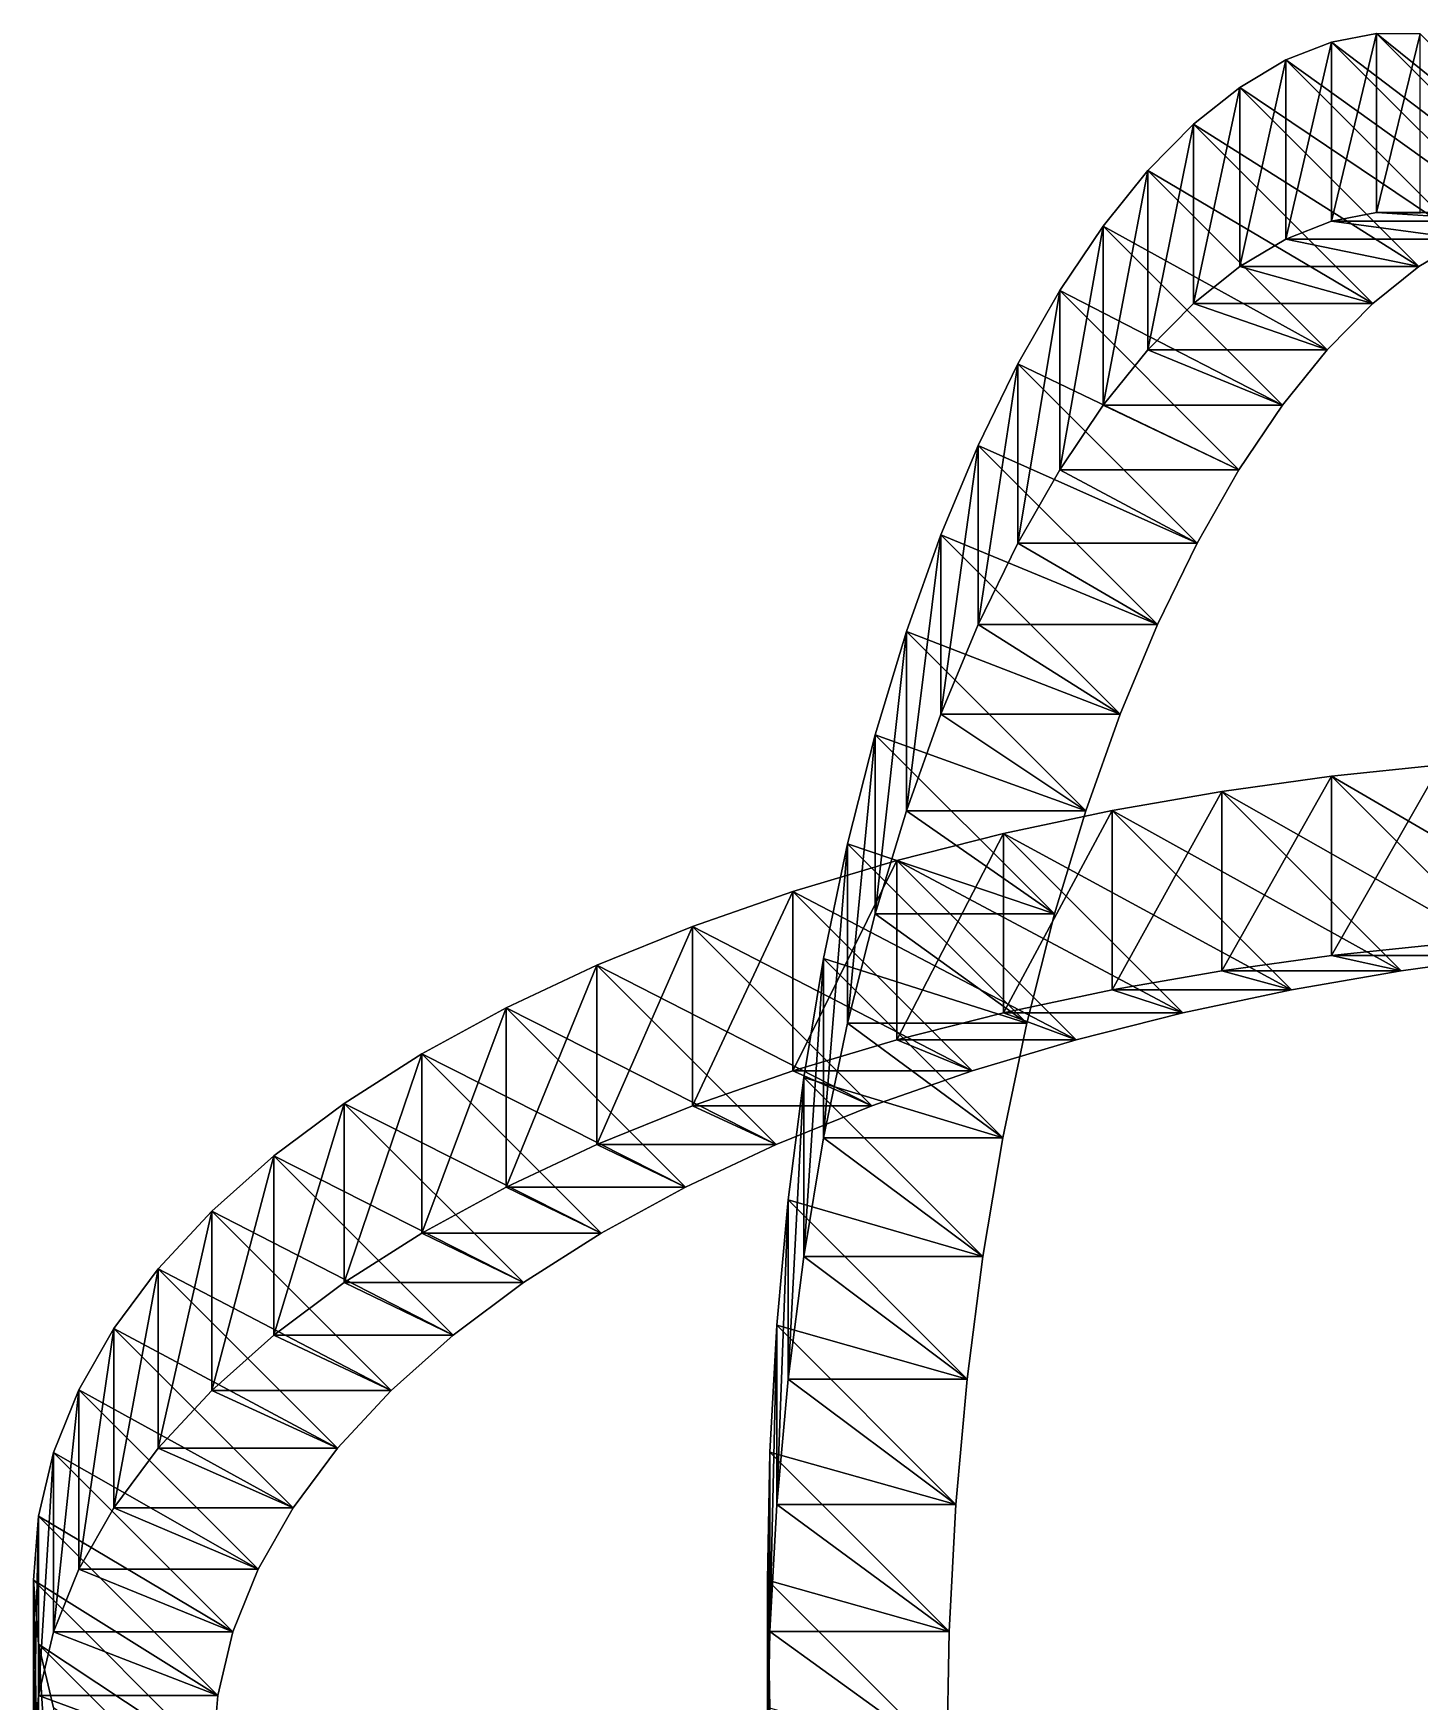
# Model space of a CAD drawing. Header units: metres. Extents: x -448 to 2284, y -539 to 1744.
# Drawn here: x -448 to 519, y 580 to 1744 of the extents above; entities that cross this region are included whole.
import ezdxf

# ---------------------------------------------------------------- set-up
doc = ezdxf.new("R2010")
doc.units = ezdxf.units.M

msp = doc.modelspace()

# ---------------------------------------------------------------- linework, layer by layer
for points in [[(582.3375, 1612.6248, -4459.8804), (425.44916, 1725.0947, -4328.9336), (457.33752, 1737.6248, -4334.8804), (457.33762, 1737.6249, -4334.8804)], [(457.33752, 1737.6248, -4334.8804), (425.44916, 1600.0947, -4453.9336), (457.33752, 1612.6248, -4459.8804), (457.33762, 1612.6249, -4459.8804)], [(425.44916, 1600.0947, -4453.9336), (457.33752, 1737.6248, -4334.8804), (425.44916, 1725.0947, -4328.9336), (425.44925, 1725.0948, -4328.9336)], [(613.6827, 1618.6553, -4460.635), (457.33752, 1737.6248, -4334.8804), (488.68268, 1743.6553, -4335.635), (488.68277, 1743.6554, -4335.635)], [(488.68268, 1743.6553, -4335.635), (457.33752, 1612.6248, -4459.8804), (488.68268, 1618.6553, -4460.635), (488.68277, 1618.6554, -4460.635)], [(457.33752, 1612.6248, -4459.8804), (488.68268, 1743.6553, -4335.635), (457.33752, 1737.6248, -4334.8804), (457.33762, 1737.6249, -4334.8804)], [(457.33752, 1737.6248, -4334.8804), (613.6827, 1618.6553, -4460.635), (582.3375, 1612.6248, -4459.8804), (582.33765, 1612.6249, -4459.8804)], [(488.68268, 1618.6553, -4460.635), (519.22394, 1743.3254, -4331.3423), (488.68268, 1743.6553, -4335.635), (488.68277, 1743.6554, -4335.635)], [(644.22394, 1618.3254, -4456.3423), (488.68268, 1743.6553, -4335.635), (519.22394, 1743.3254, -4331.3423), (519.22406, 1743.3256, -4331.3423)], [(488.68268, 1743.6553, -4335.635), (644.22394, 1618.3254, -4456.3423), (613.6827, 1618.6553, -4460.635), (613.6828, 1618.6554, -4460.635)], [(519.22394, 1743.3254, -4331.3423), (488.68268, 1618.6553, -4460.635), (519.22394, 1618.3254, -4456.3423), (519.22406, 1618.3256, -4456.3423)], [(550.44916, 1600.0947, -4453.9336), (393.29205, 1705.9852, -4317.706), (425.44916, 1725.0947, -4328.9336), (425.44925, 1725.0948, -4328.9336)], [(425.44916, 1725.0947, -4328.9336), (393.29205, 1580.9852, -4442.706), (425.44916, 1600.0947, -4453.9336), (425.44925, 1600.0948, -4453.9336)], [(393.29205, 1580.9852, -4442.706), (425.44916, 1725.0947, -4328.9336), (393.29205, 1705.9852, -4317.706), (393.29214, 1705.9854, -4317.706)], [(425.44916, 1725.0947, -4328.9336), (582.3375, 1612.6248, -4459.8804), (550.44916, 1600.0947, -4453.9336), (550.4493, 1600.0948, -4453.9336)], [(518.29205, 1580.9852, -4442.706), (361.15027, 1680.277, -4301.1694), (393.29205, 1705.9852, -4317.706), (393.29214, 1705.9854, -4317.706)], [(393.29205, 1705.9852, -4317.706), (361.15027, 1555.277, -4426.1694), (393.29205, 1580.9852, -4442.706), (393.29214, 1580.9854, -4442.706)], [(361.15027, 1555.277, -4426.1694), (393.29205, 1705.9852, -4317.706), (361.15027, 1680.277, -4301.1694), (361.15036, 1680.2771, -4301.1694)], [(393.29205, 1705.9852, -4317.706), (550.44916, 1600.0947, -4453.9336), (518.29205, 1580.9852, -4442.706), (518.2922, 1580.9854, -4442.706)], [(486.15027, 1555.277, -4426.1694), (329.31464, 1648.0118, -4279.354), (361.15027, 1680.277, -4301.1694), (361.15036, 1680.2771, -4301.1694)], [(361.15027, 1680.277, -4301.1694), (329.31464, 1523.0118, -4404.354), (361.15027, 1555.277, -4426.1694), (361.15036, 1555.2771, -4426.1694)], [(329.31464, 1523.0118, -4404.354), (361.15027, 1680.277, -4301.1694), (329.31464, 1648.0118, -4279.354), (329.31473, 1648.012, -4279.354)], [(361.15027, 1680.277, -4301.1694), (518.29205, 1580.9852, -4442.706), (486.15027, 1555.277, -4426.1694), (486.15036, 1555.2771, -4426.1694)], [(454.31464, 1523.0118, -4404.354), (298.07837, 1609.2925, -4252.3496), (329.31464, 1648.0118, -4279.354), (329.31473, 1648.012, -4279.354)], [(329.31464, 1648.0118, -4279.354), (298.07837, 1484.2925, -4377.3496), (329.31464, 1523.0118, -4404.354), (329.31473, 1523.012, -4404.354)], [(298.07837, 1484.2925, -4377.3496), (329.31464, 1648.0118, -4279.354), (298.07837, 1609.2925, -4252.3496), (298.07846, 1609.2926, -4252.3496)], [(329.31464, 1648.0118, -4279.354), (486.15027, 1555.277, -4426.1694), (454.31464, 1523.0118, -4404.354), (454.31473, 1523.012, -4404.354)], [(582.3375, 1612.6248, -4459.8804), (488.68268, 1618.6553, -4460.635), (457.33752, 1612.6248, -4459.8804), (457.33762, 1612.6249, -4459.8804)], [(613.6827, 1618.6553, -4460.635), (519.22394, 1618.3254, -4456.3423), (488.68268, 1618.6553, -4460.635), (488.68277, 1618.6554, -4460.635)], [(488.68268, 1618.6553, -4460.635), (582.3375, 1612.6248, -4459.8804), (613.6827, 1618.6553, -4460.635), (613.6828, 1618.6554, -4460.635)], [(423.07837, 1484.2925, -4377.3496), (267.73474, 1564.282, -4220.305), (298.07837, 1609.2925, -4252.3496), (298.07846, 1609.2926, -4252.3496)], [(298.07837, 1609.2925, -4252.3496), (267.73474, 1439.282, -4345.305), (298.07837, 1484.2925, -4377.3496), (298.07846, 1484.2926, -4377.3496)], [(267.73474, 1439.282, -4345.305), (298.07837, 1609.2925, -4252.3496), (267.73474, 1564.282, -4220.305), (267.73483, 1564.2821, -4220.305)], [(298.07837, 1609.2925, -4252.3496), (454.31464, 1523.0118, -4404.354), (423.07837, 1484.2925, -4377.3496), (423.07846, 1484.2926, -4377.3496)], [(550.44916, 1600.0947, -4453.9336), (457.33752, 1612.6248, -4459.8804), (425.44916, 1600.0947, -4453.9336), (425.44925, 1600.0948, -4453.9336)], [(457.33752, 1612.6248, -4459.8804), (550.44916, 1600.0947, -4453.9336), (582.3375, 1612.6248, -4459.8804), (582.33765, 1612.6249, -4459.8804)], [(518.29205, 1580.9852, -4442.706), (425.44916, 1600.0947, -4453.9336), (393.29205, 1580.9852, -4442.706), (393.29214, 1580.9854, -4442.706)], [(425.44916, 1600.0947, -4453.9336), (518.29205, 1580.9852, -4442.706), (550.44916, 1600.0947, -4453.9336), (550.4493, 1600.0948, -4453.9336)], [(486.15027, 1555.277, -4426.1694), (393.29205, 1580.9852, -4442.706), (361.15027, 1555.277, -4426.1694), (361.15036, 1555.2771, -4426.1694)], [(393.29205, 1580.9852, -4442.706), (486.15027, 1555.277, -4426.1694), (518.29205, 1580.9852, -4442.706), (518.2922, 1580.9854, -4442.706)], [(392.73474, 1439.282, -4345.305), (238.5716, 1513.2023, -4183.4272), (267.73474, 1564.282, -4220.305), (267.73483, 1564.2821, -4220.305)], [(267.73474, 1564.282, -4220.305), (238.5716, 1388.2023, -4308.4272), (267.73474, 1439.282, -4345.305), (267.73483, 1439.2821, -4345.305)], [(238.5716, 1388.2023, -4308.4272), (267.73474, 1564.282, -4220.305), (238.5716, 1513.2023, -4183.4272), (238.5717, 1513.2024, -4183.4272)], [(267.73474, 1564.282, -4220.305), (423.07837, 1484.2925, -4377.3496), (392.73474, 1439.282, -4345.305), (392.73483, 1439.2821, -4345.305)], [(454.31464, 1523.0118, -4404.354), (361.15027, 1555.277, -4426.1694), (329.31464, 1523.0118, -4404.354), (329.31473, 1523.012, -4404.354)], [(361.15027, 1555.277, -4426.1694), (454.31464, 1523.0118, -4404.354), (486.15027, 1555.277, -4426.1694), (486.15036, 1555.2771, -4426.1694)], [(363.5716, 1388.2023, -4308.4272), (210.86963, 1456.3325, -4141.977), (238.5716, 1513.2023, -4183.4272), (238.5717, 1513.2024, -4183.4272)], [(238.5716, 1513.2023, -4183.4272), (210.86963, 1331.3325, -4266.977), (238.5716, 1388.2023, -4308.4272), (238.5717, 1388.2024, -4308.4272)], [(210.86963, 1331.3325, -4266.977), (238.5716, 1513.2023, -4183.4272), (210.86963, 1456.3325, -4141.977), (210.86974, 1456.3326, -4141.977)], [(238.5716, 1513.2023, -4183.4272), (392.73474, 1439.282, -4345.305), (363.5716, 1388.2023, -4308.4272), (363.5717, 1388.2024, -4308.4272)], [(423.07837, 1484.2925, -4377.3496), (329.31464, 1523.0118, -4404.354), (298.07837, 1484.2925, -4377.3496), (298.07846, 1484.2926, -4377.3496)], [(329.31464, 1523.0118, -4404.354), (423.07837, 1484.2925, -4377.3496), (454.31464, 1523.0118, -4404.354), (454.31473, 1523.012, -4404.354)], [(392.73474, 1439.282, -4345.305), (298.07837, 1484.2925, -4377.3496), (267.73474, 1439.282, -4345.305), (267.73483, 1439.2821, -4345.305)], [(298.07837, 1484.2925, -4377.3496), (392.73474, 1439.282, -4345.305), (423.07837, 1484.2925, -4377.3496), (423.07846, 1484.2926, -4377.3496)], [(335.86963, 1331.3325, -4266.977), (184.89856, 1394.0071, -4096.2705), (210.86963, 1456.3325, -4141.977), (210.86974, 1456.3326, -4141.977)], [(210.86963, 1456.3325, -4141.977), (184.89856, 1269.0071, -4221.2705), (210.86963, 1331.3325, -4266.977), (210.86974, 1331.3326, -4266.977)], [(184.89856, 1269.0071, -4221.2705), (210.86963, 1456.3325, -4141.977), (184.89856, 1394.0071, -4096.2705), (184.89867, 1394.0072, -4096.2705)], [(210.86963, 1456.3325, -4141.977), (363.5716, 1388.2023, -4308.4272), (335.86963, 1331.3325, -4266.977), (335.86972, 1331.3326, -4266.977)], [(363.5716, 1388.2023, -4308.4272), (267.73474, 1439.282, -4345.305), (238.5716, 1388.2023, -4308.4272), (238.5717, 1388.2024, -4308.4272)], [(267.73474, 1439.282, -4345.305), (363.5716, 1388.2023, -4308.4272), (392.73474, 1439.282, -4345.305), (392.73483, 1439.2821, -4345.305)], [(309.89856, 1269.0071, -4221.2705), (160.91217, 1326.6107, -4046.6724), (184.89856, 1394.0071, -4096.2705), (184.89867, 1394.0072, -4096.2705)], [(184.89856, 1394.0071, -4096.2705), (160.91217, 1201.6107, -4171.6724), (184.89856, 1269.0071, -4221.2705), (184.89867, 1269.0072, -4221.2705)], [(160.91217, 1201.6107, -4171.6724), (184.89856, 1394.0071, -4096.2705), (160.91217, 1326.6107, -4046.6724), (160.91228, 1326.6108, -4046.6724)], [(184.89856, 1394.0071, -4096.2705), (335.86963, 1331.3325, -4266.977), (309.89856, 1269.0071, -4221.2705), (309.89865, 1269.0072, -4221.2705)], [(335.86963, 1331.3325, -4266.977), (238.5716, 1388.2023, -4308.4272), (210.86963, 1331.3325, -4266.977), (210.86974, 1331.3326, -4266.977)], [(238.5716, 1388.2023, -4308.4272), (335.86963, 1331.3325, -4266.977), (363.5716, 1388.2023, -4308.4272), (363.5717, 1388.2024, -4308.4272)], [(285.91217, 1201.6107, -4171.6724), (139.14807, 1254.5776, -3993.5945), (160.91217, 1326.6107, -4046.6724), (160.91228, 1326.6108, -4046.6724)], [(160.91217, 1326.6107, -4046.6724), (139.14807, 1129.5776, -4118.5947), (160.91217, 1201.6107, -4171.6724), (160.91228, 1201.6108, -4171.6724)], [(139.14807, 1129.5776, -4118.5947), (160.91217, 1326.6107, -4046.6724), (139.14807, 1254.5776, -3993.5945), (139.14818, 1254.5778, -3993.5945)], [(160.91217, 1326.6107, -4046.6724), (309.89856, 1269.0071, -4221.2705), (285.91217, 1201.6107, -4171.6724), (285.91226, 1201.6108, -4171.6724)], [(309.89856, 1269.0071, -4221.2705), (210.86963, 1331.3325, -4266.977), (184.89856, 1269.0071, -4221.2705), (184.89867, 1269.0072, -4221.2705)], [(210.86963, 1331.3325, -4266.977), (309.89856, 1269.0071, -4221.2705), (335.86963, 1331.3325, -4266.977), (335.86972, 1331.3326, -4266.977)], [(285.91217, 1201.6107, -4171.6724), (184.89856, 1269.0071, -4221.2705), (160.91217, 1201.6107, -4171.6724), (160.91228, 1201.6108, -4171.6724)], [(184.89856, 1269.0071, -4221.2705), (285.91217, 1201.6107, -4171.6724), (309.89856, 1269.0071, -4221.2705), (309.89865, 1269.0072, -4221.2705)], [(264.14807, 1129.5776, -4118.5947), (119.82257, 1178.3857, -3937.4922), (139.14807, 1254.5776, -3993.5945), (139.14818, 1254.5778, -3993.5945)], [(139.14807, 1254.5776, -3993.5945), (119.82257, 1053.3857, -4062.4922), (139.14807, 1129.5776, -4118.5947), (139.14818, 1129.5778, -4118.5947)], [(119.82257, 1053.3857, -4062.4922), (139.14807, 1254.5776, -3993.5945), (119.82257, 1178.3857, -3937.4922), (119.82267, 1178.3859, -3937.4922)], [(139.14807, 1254.5776, -3993.5945), (285.91217, 1201.6107, -4171.6724), (264.14807, 1129.5776, -4118.5947), (264.14816, 1129.5778, -4118.5947)], [(658.3068, 1108.6036, -3950.5835), (457.33795, 1225.6248, -3822.8806), (533.3068, 1233.6036, -3825.5835), (533.30695, 1233.6038, -3825.5835)], [(533.3068, 1233.6036, -3825.5835), (457.33795, 1100.6248, -3947.8806), (533.3068, 1108.6036, -3950.5835), (533.30695, 1108.6038, -3950.5835)], [(457.33795, 1100.6248, -3947.8806), (533.3068, 1233.6036, -3825.5835), (457.33795, 1225.6248, -3822.8806), (457.33804, 1225.6249, -3822.8806)], [(582.33795, 1100.6248, -3947.8806), (380.82538, 1215.0433, -3818.8823), (457.33795, 1225.6248, -3822.8806), (457.33804, 1225.6249, -3822.8806)], [(457.33795, 1225.6248, -3822.8806), (380.82538, 1090.0433, -3943.8823), (457.33795, 1100.6248, -3947.8806), (457.33804, 1100.6249, -3947.8806)], [(380.82538, 1090.0433, -3943.8823), (457.33795, 1225.6248, -3822.8806), (380.82538, 1215.0433, -3818.8823), (380.82547, 1215.0435, -3818.8823)], [(457.33795, 1225.6248, -3822.8806), (658.3068, 1108.6036, -3950.5835), (582.33795, 1100.6248, -3947.8806), (582.3381, 1100.6249, -3947.8806)], [(505.82538, 1090.0433, -3943.8823), (304.3838, 1201.7634, -3813.4846), (380.82538, 1215.0433, -3818.8823), (380.82547, 1215.0435, -3818.8823)], [(380.82538, 1215.0433, -3818.8823), (304.3838, 1076.7634, -3938.4846), (380.82538, 1090.0433, -3943.8823), (380.82547, 1090.0435, -3943.8823)], [(304.3838, 1076.7634, -3938.4846), (380.82538, 1215.0433, -3818.8823), (304.3838, 1201.7634, -3813.4846), (304.38388, 1201.7635, -3813.4846)], [(380.82538, 1215.0433, -3818.8823), (582.33795, 1100.6248, -3947.8806), (505.82538, 1090.0433, -3943.8823), (505.82547, 1090.0435, -3943.8823)], [(264.14807, 1129.5776, -4118.5947), (160.91217, 1201.6107, -4171.6724), (139.14807, 1129.5776, -4118.5947), (139.14818, 1129.5778, -4118.5947)], [(160.91217, 1201.6107, -4171.6724), (264.14807, 1129.5776, -4118.5947), (285.91217, 1201.6107, -4171.6724), (285.91226, 1201.6108, -4171.6724)], [(429.3838, 1076.7634, -3938.4846), (228.63525, 1185.7229, -3806.6152), (304.3838, 1201.7634, -3813.4846), (304.38388, 1201.7635, -3813.4846)], [(304.3838, 1201.7634, -3813.4846), (228.63525, 1060.7229, -3931.6152), (304.3838, 1076.7634, -3938.4846), (304.38388, 1076.7635, -3938.4846)], [(228.63525, 1060.7229, -3931.6152), (304.3838, 1201.7634, -3813.4846), (228.63525, 1185.7229, -3806.6152), (228.63536, 1185.723, -3806.6152)], [(304.3838, 1201.7634, -3813.4846), (505.82538, 1090.0433, -3943.8823), (429.3838, 1076.7634, -3938.4846), (429.38388, 1076.7635, -3938.4846)], [(244.82257, 1053.3857, -4062.4922), (103.12866, 1098.5521, -3878.858), (119.82257, 1178.3857, -3937.4922), (119.82267, 1178.3859, -3937.4922)], [(119.82257, 1178.3857, -3937.4922), (103.12866, 973.5521, -4003.858), (119.82257, 1053.3857, -4062.4922), (119.82267, 1053.3859, -4062.4922)], [(103.12866, 973.5521, -4003.858), (119.82257, 1178.3857, -3937.4922), (103.12866, 1098.5521, -3878.858), (103.12876, 1098.5522, -3878.858)], [(119.82257, 1178.3857, -3937.4922), (264.14807, 1129.5776, -4118.5947), (244.82257, 1053.3857, -4062.4922), (244.82268, 1053.3859, -4062.4922)], [(353.63525, 1060.7229, -3931.6152), (154.20007, 1166.8892, -3798.2312), (228.63525, 1185.7229, -3806.6152), (228.63536, 1185.723, -3806.6152)], [(228.63525, 1185.7229, -3806.6152), (154.20007, 1041.8892, -3923.2312), (228.63525, 1060.7229, -3931.6152), (228.63536, 1060.723, -3931.6152)], [(154.20007, 1041.8892, -3923.2312), (228.63525, 1185.7229, -3806.6152), (154.20007, 1166.8892, -3798.2312), (154.20018, 1166.8893, -3798.2312)], [(228.63525, 1185.7229, -3806.6152), (429.3838, 1076.7634, -3938.4846), (353.63525, 1060.7229, -3931.6152), (353.63535, 1060.723, -3931.6152)], [(279.20007, 1041.8892, -3923.2312), (81.697876, 1145.2631, -3788.32), (154.20007, 1166.8892, -3798.2312), (154.20018, 1166.8893, -3798.2312)], [(154.20007, 1166.8892, -3798.2312), (81.697876, 1020.26306, -3913.32), (154.20007, 1041.8892, -3923.2312), (154.20018, 1041.8893, -3923.2312)], [(81.697876, 1020.26306, -3913.32), (154.20007, 1166.8892, -3798.2312), (81.697876, 1145.2631, -3788.32), (81.697975, 1145.2632, -3788.32)], [(154.20007, 1166.8892, -3798.2312), (353.63525, 1060.7229, -3931.6152), (279.20007, 1041.8892, -3923.2312), (279.20016, 1041.8893, -3923.2312)], [(206.69788, 1020.26306, -3913.32), (11.734863, 1120.8773, -3776.9004), (81.697876, 1145.2631, -3788.32), (81.697975, 1145.2632, -3788.32)], [(81.697876, 1145.2631, -3788.32), (11.734863, 995.8773, -3901.9004), (81.697876, 1020.26306, -3913.32), (81.697975, 1020.2632, -3913.32)], [(11.734863, 995.8773, -3901.9004), (81.697876, 1145.2631, -3788.32), (11.734863, 1120.8773, -3776.9004), (11.734963, 1120.8774, -3776.9004)], [(81.697876, 1145.2631, -3788.32), (279.20007, 1041.8892, -3923.2312), (206.69788, 1020.26306, -3913.32), (206.69798, 1020.2632, -3913.32)], [(244.82257, 1053.3857, -4062.4922), (139.14807, 1129.5776, -4118.5947), (119.82257, 1053.3857, -4062.4922), (119.82267, 1053.3859, -4062.4922)], [(139.14807, 1129.5776, -4118.5947), (244.82257, 1053.3857, -4062.4922), (264.14807, 1129.5776, -4118.5947), (264.14816, 1129.5778, -4118.5947)], [(136.73486, 995.8773, -3901.9004), (-55.09955, 1093.7965, -3764.0215), (11.734863, 1120.8773, -3776.9004), (11.734963, 1120.8774, -3776.9004)], [(11.734863, 1120.8773, -3776.9004), (-55.09955, 968.7965, -3889.0215), (11.734863, 995.8773, -3901.9004), (11.734963, 995.87744, -3901.9004)], [(-55.09955, 968.7965, -3889.0215), (11.734863, 1120.8773, -3776.9004), (-55.09955, 1093.7965, -3764.0215), (-55.09945, 1093.7966, -3764.0215)], [(11.734863, 1120.8773, -3776.9004), (206.69788, 1020.26306, -3913.32), (136.73486, 995.8773, -3901.9004), (136.73497, 995.87744, -3901.9004)], [(582.33795, 1100.6248, -3947.8806), (533.3068, 1108.6036, -3950.5835), (457.33795, 1100.6248, -3947.8806), (457.33804, 1100.6249, -3947.8806)], [(69.90045, 968.7965, -3889.0215), (-118.23755, 1064.1177, -3749.7622), (-55.09955, 1093.7965, -3764.0215), (-55.09945, 1093.7966, -3764.0215)], [(-55.09955, 1093.7965, -3764.0215), (-118.23755, 939.1177, -3874.7622), (-55.09955, 968.7965, -3889.0215), (-55.09945, 968.79663, -3889.0215)], [(-118.23755, 939.1177, -3874.7622), (-55.09955, 1093.7965, -3764.0215), (-118.23755, 1064.1177, -3749.7622), (-118.23745, 1064.1178, -3749.7622)], [(-55.09955, 1093.7965, -3764.0215), (136.73486, 995.8773, -3901.9004), (69.90045, 968.7965, -3889.0215), (69.90055, 968.79663, -3889.0215)], [(228.12866, 973.5521, -4003.858), (89.23407, 1015.62915, -3818.2183), (103.12866, 1098.5521, -3878.858), (103.12876, 1098.5522, -3878.858)], [(103.12866, 1098.5521, -3878.858), (89.23407, 890.62915, -3943.2183), (103.12866, 973.5521, -4003.858), (103.12876, 973.55225, -4003.858)], [(89.23407, 890.62915, -3943.2183), (103.12866, 1098.5521, -3878.858), (89.23407, 1015.62915, -3818.2183), (89.23417, 1015.6293, -3818.2183)], [(103.12866, 1098.5521, -3878.858), (244.82257, 1053.3857, -4062.4922), (228.12866, 973.5521, -4003.858), (228.12877, 973.55225, -4003.858)], [(505.82538, 1090.0433, -3943.8823), (457.33795, 1100.6248, -3947.8806), (380.82538, 1090.0433, -3943.8823), (380.82547, 1090.0435, -3943.8823)], [(457.33795, 1100.6248, -3947.8806), (505.82538, 1090.0433, -3943.8823), (582.33795, 1100.6248, -3947.8806), (582.3381, 1100.6249, -3947.8806)], [(429.3838, 1076.7634, -3938.4846), (380.82538, 1090.0433, -3943.8823), (304.3838, 1076.7634, -3938.4846), (304.38388, 1076.7635, -3938.4846)], [(380.82538, 1090.0433, -3943.8823), (429.3838, 1076.7634, -3938.4846), (505.82538, 1090.0433, -3943.8823), (505.82547, 1090.0435, -3943.8823)], [(353.63525, 1060.7229, -3931.6152), (304.3838, 1076.7634, -3938.4846), (228.63525, 1060.7229, -3931.6152), (228.63536, 1060.723, -3931.6152)], [(304.3838, 1076.7634, -3938.4846), (353.63525, 1060.7229, -3931.6152), (429.3838, 1076.7634, -3938.4846), (429.38388, 1076.7635, -3938.4846)], [(6.762451, 939.1177, -3874.7622), (-177.14014, 1031.9683, -3734.232), (-118.23755, 1064.1177, -3749.7622), (-118.23745, 1064.1178, -3749.7622)], [(-118.23755, 1064.1177, -3749.7622), (-177.14014, 906.9683, -3859.232), (-118.23755, 939.1177, -3874.7622), (-118.23745, 939.1178, -3874.7622)], [(-177.14014, 906.9683, -3859.232), (-118.23755, 1064.1177, -3749.7622), (-177.14014, 1031.9683, -3734.232), (-177.14003, 1031.9684, -3734.232)], [(-118.23755, 1064.1177, -3749.7622), (69.90045, 968.7965, -3889.0215), (6.762451, 939.1177, -3874.7622), (6.762551, 939.1178, -3874.7622)], [(279.20007, 1041.8892, -3923.2312), (228.63525, 1060.7229, -3931.6152), (154.20007, 1041.8892, -3923.2312), (154.20018, 1041.8893, -3923.2312)], [(228.63525, 1060.7229, -3931.6152), (279.20007, 1041.8892, -3923.2312), (353.63525, 1060.7229, -3931.6152), (353.63535, 1060.723, -3931.6152)], [(228.12866, 973.5521, -4003.858), (119.82257, 1053.3857, -4062.4922), (103.12866, 973.5521, -4003.858), (103.12876, 973.55225, -4003.858)], [(119.82257, 1053.3857, -4062.4922), (228.12866, 973.5521, -4003.858), (244.82257, 1053.3857, -4062.4922), (244.82268, 1053.3859, -4062.4922)], [(206.69788, 1020.26306, -3913.32), (154.20007, 1041.8892, -3923.2312), (81.697876, 1020.26306, -3913.32), (81.697975, 1020.2632, -3913.32)], [(154.20007, 1041.8892, -3923.2312), (206.69788, 1020.26306, -3913.32), (279.20007, 1041.8892, -3923.2312), (279.20016, 1041.8893, -3923.2312)], [(-52.140137, 906.9683, -3859.232), (-231.30225, 997.50397, -3717.5654), (-177.14014, 1031.9683, -3734.232), (-177.14003, 1031.9684, -3734.232)], [(-177.14014, 1031.9683, -3734.232), (-231.30225, 872.50397, -3842.5654), (-177.14014, 906.9683, -3859.232), (-177.14003, 906.96844, -3859.232)], [(-231.30225, 872.50397, -3842.5654), (-177.14014, 1031.9683, -3734.232), (-231.30225, 997.50397, -3717.5654), (-231.30214, 997.5041, -3717.5654)], [(-177.14014, 1031.9683, -3734.232), (6.762451, 939.1177, -3874.7622), (-52.140137, 906.9683, -3859.232), (-52.140038, 906.96844, -3859.232)], [(136.73486, 995.8773, -3901.9004), (81.697876, 1020.26306, -3913.32), (11.734863, 995.8773, -3901.9004), (11.734963, 995.87744, -3901.9004)], [(214.23407, 890.62915, -3943.2183), (78.2785, 930.1981, -3756.1274), (89.23407, 1015.62915, -3818.2183), (89.23417, 1015.6293, -3818.2183)], [(89.23407, 1015.62915, -3818.2183), (78.2785, 805.1981, -3881.1274), (89.23407, 890.62915, -3943.2183), (89.23417, 890.6293, -3943.2183)], [(78.2785, 805.1981, -3881.1274), (89.23407, 1015.62915, -3818.2183), (78.2785, 930.1981, -3756.1274), (78.2786, 930.19824, -3756.1274)], [(81.697876, 1020.26306, -3913.32), (136.73486, 995.8773, -3901.9004), (206.69788, 1020.26306, -3913.32), (206.69798, 1020.2632, -3913.32)], [(89.23407, 1015.62915, -3818.2183), (228.12866, 973.5521, -4003.858), (214.23407, 890.62915, -3943.2183), (214.23418, 890.6293, -3943.2183)], [(-106.302246, 872.50397, -3842.5654), (-280.2578, 960.907, -3699.9236), (-231.30225, 997.50397, -3717.5654), (-231.30214, 997.5041, -3717.5654)], [(-231.30225, 997.50397, -3717.5654), (-280.2578, 835.907, -3824.9236), (-231.30225, 872.50397, -3842.5654), (-231.30214, 872.5041, -3842.5654)], [(-280.2578, 835.907, -3824.9236), (-231.30225, 997.50397, -3717.5654), (-280.2578, 960.907, -3699.9236), (-280.25772, 960.9071, -3699.9236)], [(-231.30225, 997.50397, -3717.5654), (-52.140137, 906.9683, -3859.232), (-106.302246, 872.50397, -3842.5654), (-106.30215, 872.5041, -3842.5654)], [(69.90045, 968.7965, -3889.0215), (11.734863, 995.8773, -3901.9004), (-55.09955, 968.7965, -3889.0215), (-55.09945, 968.79663, -3889.0215)], [(11.734863, 995.8773, -3901.9004), (69.90045, 968.7965, -3889.0215), (136.73486, 995.8773, -3901.9004), (136.73497, 995.87744, -3901.9004)], [(6.762451, 939.1177, -3874.7622), (-55.09955, 968.7965, -3889.0215), (-118.23755, 939.1177, -3874.7622), (-118.23745, 939.1178, -3874.7622)], [(-55.09955, 968.7965, -3889.0215), (6.762451, 939.1177, -3874.7622), (69.90045, 968.7965, -3889.0215), (69.90055, 968.79663, -3889.0215)], [(214.23407, 890.62915, -3943.2183), (103.12866, 973.5521, -4003.858), (89.23407, 890.62915, -3943.2183), (89.23417, 890.6293, -3943.2183)], [(103.12866, 973.5521, -4003.858), (214.23407, 890.62915, -3943.2183), (228.12866, 973.5521, -4003.858), (228.12877, 973.55225, -4003.858)], [(-155.25781, 835.907, -3824.9236), (-323.58228, 922.38544, -3681.4922), (-280.2578, 960.907, -3699.9236), (-280.25772, 960.9071, -3699.9236)], [(-280.2578, 960.907, -3699.9236), (-323.58228, 797.38544, -3806.4922), (-280.2578, 835.907, -3824.9236), (-280.25772, 835.9071, -3824.9236)], [(-323.58228, 797.38544, -3806.4922), (-280.2578, 960.907, -3699.9236), (-323.58228, 922.38544, -3681.4922), (-323.58218, 922.38556, -3681.4922)], [(-280.2578, 960.907, -3699.9236), (-106.302246, 872.50397, -3842.5654), (-155.25781, 835.907, -3824.9236), (-155.2577, 835.9071, -3824.9236)], [(-52.140137, 906.9683, -3859.232), (-118.23755, 939.1177, -3874.7622), (-177.14014, 906.9683, -3859.232), (-177.14003, 906.96844, -3859.232)], [(-118.23755, 939.1177, -3874.7622), (-52.140137, 906.9683, -3859.232), (6.762451, 939.1177, -3874.7622), (6.762551, 939.1178, -3874.7622)], [(-198.58228, 797.38544, -3806.4922), (-360.90076, 882.17163, -3662.4775), (-323.58228, 922.38544, -3681.4922), (-323.58218, 922.38556, -3681.4922)], [(-323.58228, 922.38544, -3681.4922), (-360.90076, 757.17163, -3787.4775), (-323.58228, 797.38544, -3806.4922), (-323.58218, 797.38556, -3806.4922)], [(-360.90076, 757.17163, -3787.4775), (-323.58228, 922.38544, -3681.4922), (-360.90076, 882.17163, -3662.4775), (-360.90067, 882.17175, -3662.4775)], [(-323.58228, 922.38544, -3681.4922), (-155.25781, 835.907, -3824.9236), (-198.58228, 797.38544, -3806.4922), (-198.58217, 797.38556, -3806.4922)], [(203.2785, 805.1981, -3881.1274), (70.372925, 842.8649, -3693.1628), (78.2785, 930.1981, -3756.1274), (78.2786, 930.19824, -3756.1274)], [(78.2785, 930.1981, -3756.1274), (70.372925, 717.8649, -3818.1628), (78.2785, 805.1981, -3881.1274), (78.2786, 805.19824, -3881.1274)], [(70.372925, 717.8649, -3818.1628), (78.2785, 930.1981, -3756.1274), (70.372925, 842.8649, -3693.1628), (70.373024, 842.86505, -3693.1628)], [(78.2785, 930.1981, -3756.1274), (214.23407, 890.62915, -3943.2183), (203.2785, 805.1981, -3881.1274), (203.27861, 805.19824, -3881.1274)], [(-106.302246, 872.50397, -3842.5654), (-177.14014, 906.9683, -3859.232), (-231.30225, 872.50397, -3842.5654), (-231.30214, 872.5041, -3842.5654)], [(-177.14014, 906.9683, -3859.232), (-106.302246, 872.50397, -3842.5654), (-52.140137, 906.9683, -3859.232), (-52.140038, 906.96844, -3859.232)], [(203.2785, 805.1981, -3881.1274), (89.23407, 890.62915, -3943.2183), (78.2785, 805.1981, -3881.1274), (78.2786, 805.19824, -3881.1274)], [(89.23407, 890.62915, -3943.2183), (203.2785, 805.1981, -3881.1274), (214.23407, 890.62915, -3943.2183), (214.23418, 890.6293, -3943.2183)], [(-235.90076, 757.17163, -3787.4775), (-391.88867, 840.51465, -3643.1035), (-360.90076, 882.17163, -3662.4775), (-360.90067, 882.17175, -3662.4775)], [(-360.90076, 882.17163, -3662.4775), (-391.88867, 715.51465, -3768.1035), (-360.90076, 757.17163, -3787.4775), (-360.90067, 757.17175, -3787.4775)], [(-391.88867, 715.51465, -3768.1035), (-360.90076, 882.17163, -3662.4775), (-391.88867, 840.51465, -3643.1035), (-391.88858, 840.5148, -3643.1035)], [(-360.90076, 882.17163, -3662.4775), (-198.58228, 797.38544, -3806.4922), (-235.90076, 757.17163, -3787.4775), (-235.90065, 757.17175, -3787.4775)], [(-155.25781, 835.907, -3824.9236), (-231.30225, 872.50397, -3842.5654), (-280.2578, 835.907, -3824.9236), (-280.25772, 835.9071, -3824.9236)], [(-231.30225, 872.50397, -3842.5654), (-155.25781, 835.907, -3824.9236), (-106.302246, 872.50397, -3842.5654), (-106.30215, 872.5041, -3842.5654)], [(-266.88867, 715.51465, -3768.1035), (-416.2755, 797.6831, -3623.6123), (-391.88867, 840.51465, -3643.1035), (-391.88858, 840.5148, -3643.1035)], [(-391.88867, 840.51465, -3643.1035), (-416.2755, 672.6831, -3748.6123), (-391.88867, 715.51465, -3768.1035), (-391.88858, 715.5148, -3768.1035)], [(-416.2755, 672.6831, -3748.6123), (-391.88867, 840.51465, -3643.1035), (-416.2755, 797.6831, -3623.6123), (-416.27542, 797.6832, -3623.6123)], [(-391.88867, 840.51465, -3643.1035), (-235.90076, 757.17163, -3787.4775), (-266.88867, 715.51465, -3768.1035), (-266.88858, 715.5148, -3768.1035)], [(195.37292, 717.8649, -3818.1628), (65.59729, 754.2537, -3629.919), (70.372925, 842.8649, -3693.1628), (70.373024, 842.86505, -3693.1628)], [(70.372925, 842.8649, -3693.1628), (65.59729, 629.2537, -3754.919), (70.372925, 717.8649, -3818.1628), (70.373024, 717.86505, -3818.1628)], [(65.59729, 629.2537, -3754.919), (70.372925, 842.8649, -3693.1628), (65.59729, 754.2537, -3629.919), (65.59739, 754.25385, -3629.919)], [(70.372925, 842.8649, -3693.1628), (203.2785, 805.1981, -3881.1274), (195.37292, 717.8649, -3818.1628), (195.37303, 717.86505, -3818.1628)], [(-198.58228, 797.38544, -3806.4922), (-280.2578, 835.907, -3824.9236), (-323.58228, 797.38544, -3806.4922), (-323.58218, 797.38556, -3806.4922)], [(-280.2578, 835.907, -3824.9236), (-198.58228, 797.38544, -3806.4922), (-155.25781, 835.907, -3824.9236), (-155.2577, 835.9071, -3824.9236)], [(195.37292, 717.8649, -3818.1628), (78.2785, 805.1981, -3881.1274), (70.372925, 717.8649, -3818.1628), (70.373024, 717.86505, -3818.1628)], [(78.2785, 805.1981, -3881.1274), (195.37292, 717.8649, -3818.1628), (203.2785, 805.1981, -3881.1274), (203.27861, 805.19824, -3881.1274)], [(-291.2755, 672.6831, -3748.6123), (-433.8485, 753.9576, -3604.255), (-416.2755, 797.6831, -3623.6123), (-416.27542, 797.6832, -3623.6123)], [(-416.2755, 797.6831, -3623.6123), (-433.8485, 628.9576, -3729.255), (-416.2755, 672.6831, -3748.6123), (-416.27542, 672.6832, -3748.6123)], [(-433.8485, 628.9576, -3729.255), (-416.2755, 797.6831, -3623.6123), (-433.8485, 753.9576, -3604.255), (-433.84842, 753.9577, -3604.255)], [(-416.2755, 797.6831, -3623.6123), (-266.88867, 715.51465, -3768.1035), (-291.2755, 672.6831, -3748.6123), (-291.27542, 672.6832, -3748.6123)], [(-235.90076, 757.17163, -3787.4775), (-323.58228, 797.38544, -3806.4922), (-360.90076, 757.17163, -3787.4775), (-360.90067, 757.17175, -3787.4775)], [(-323.58228, 797.38544, -3806.4922), (-235.90076, 757.17163, -3787.4775), (-198.58228, 797.38544, -3806.4922), (-198.58217, 797.38556, -3806.4922)], [(-266.88867, 715.51465, -3768.1035), (-360.90076, 757.17163, -3787.4775), (-391.88867, 715.51465, -3768.1035), (-391.88858, 715.5148, -3768.1035)], [(-360.90076, 757.17163, -3787.4775), (-266.88867, 715.51465, -3768.1035), (-235.90076, 757.17163, -3787.4775), (-235.90065, 757.17175, -3787.4775)], [(-308.8485, 628.9576, -3729.255), (-444.45447, 709.62933, -3585.2944), (-433.8485, 753.9576, -3604.255), (-433.84842, 753.9577, -3604.255)], [(-433.8485, 753.9576, -3604.255), (-444.45447, 584.62933, -3710.2944), (-433.8485, 628.9576, -3729.255), (-433.84842, 628.9577, -3729.255)], [(-444.45447, 584.62933, -3710.2944), (-433.8485, 753.9576, -3604.255), (-444.45447, 709.62933, -3585.2944), (-444.45438, 709.62946, -3585.2944)], [(-433.8485, 753.9576, -3604.255), (-291.2755, 672.6831, -3748.6123), (-308.8485, 628.9576, -3729.255), (-308.84842, 628.9577, -3729.255)], [(190.59729, 629.2537, -3754.919), (64, 664.99994, -3567), (65.59729, 754.2537, -3629.919), (65.59739, 754.25385, -3629.919)], [(65.59729, 754.2537, -3629.919), (64, 539.99994, -3692), (65.59729, 629.2537, -3754.919), (65.59739, 629.25385, -3754.919)], [(64, 539.99994, -3692), (65.59729, 754.2537, -3629.919), (64, 664.99994, -3567), (64.0001, 665.00006, -3567)], [(65.59729, 754.2537, -3629.919), (195.37292, 717.8649, -3818.1628), (190.59729, 629.2537, -3754.919), (190.5974, 629.25385, -3754.919)], [(-319.45447, 584.62933, -3710.2944), (-448, 664.99994, -3567), (-444.45447, 709.62933, -3585.2944), (-444.45438, 709.62946, -3585.2944)], [(-444.45447, 709.62933, -3585.2944), (-448, 539.99994, -3692), (-444.45447, 584.62933, -3710.2944), (-444.45438, 584.62946, -3710.2944)], [(-448, 539.99994, -3692), (-444.45447, 709.62933, -3585.2944), (-448, 664.99994, -3567), (-447.9999, 665.00006, -3567)], [(-444.45447, 709.62933, -3585.2944), (-308.8485, 628.9576, -3729.255), (-319.45447, 584.62933, -3710.2944), (-319.45438, 584.62946, -3710.2944)], [(-291.2755, 672.6831, -3748.6123), (-391.88867, 715.51465, -3768.1035), (-416.2755, 672.6831, -3748.6123), (-416.27542, 672.6832, -3748.6123)], [(-391.88867, 715.51465, -3768.1035), (-291.2755, 672.6831, -3748.6123), (-266.88867, 715.51465, -3768.1035), (-266.88858, 715.5148, -3768.1035)], [(190.59729, 629.2537, -3754.919), (70.372925, 717.8649, -3818.1628), (65.59729, 629.2537, -3754.919), (65.59739, 629.25385, -3754.919)], [(70.372925, 717.8649, -3818.1628), (190.59729, 629.2537, -3754.919), (195.37292, 717.8649, -3818.1628), (195.37303, 717.86505, -3818.1628)], [(-323, 539.99994, -3692), (-444.45447, 620.3706, -3549.641), (-448, 664.99994, -3567), (-447.9999, 665.00006, -3567)], [(-448, 664.99994, -3567), (-319.45447, 584.62933, -3710.2944), (-323, 539.99994, -3692), (-322.9999, 540.00006, -3692)], [(-448, 664.99994, -3567), (-444.45447, 495.3706, -3674.641), (-448, 539.99994, -3692), (-447.9999, 540.00006, -3692)], [(-444.45447, 495.3706, -3674.641), (-448, 664.99994, -3567), (-444.45447, 620.3706, -3549.641), (-444.45438, 620.3707, -3549.641)], [(-308.8485, 628.9576, -3729.255), (-416.2755, 672.6831, -3748.6123), (-433.8485, 628.9576, -3729.255), (-433.84842, 628.9577, -3729.255)], [(-416.2755, 672.6831, -3748.6123), (-308.8485, 628.9576, -3729.255), (-291.2755, 672.6831, -3748.6123), (-291.27542, 672.6832, -3748.6123)], [(189, 539.99994, -3692), (65.59729, 575.74634, -3505.0168), (64, 664.99994, -3567), (64.0001, 665.00006, -3567)], [(64, 664.99994, -3567), (190.59729, 629.2537, -3754.919), (189, 539.99994, -3692), (189.0001, 540.00006, -3692)], [(64, 664.99994, -3567), (65.59729, 450.74637, -3630.0168), (64, 539.99994, -3692), (64.0001, 540.00006, -3692)], [(65.59729, 450.74637, -3630.0168), (64, 664.99994, -3567), (65.59729, 575.74634, -3505.0168), (65.59739, 575.74646, -3505.0168)], [(-319.45447, 584.62933, -3710.2944), (-433.8485, 628.9576, -3729.255), (-444.45447, 584.62933, -3710.2944), (-444.45438, 584.62946, -3710.2944)], [(-433.8485, 628.9576, -3729.255), (-319.45447, 584.62933, -3710.2944), (-308.8485, 628.9576, -3729.255), (-308.84842, 628.9577, -3729.255)], [(189, 539.99994, -3692), (65.59729, 629.2537, -3754.919), (64, 539.99994, -3692), (64.0001, 540.00006, -3692)], [(65.59729, 629.2537, -3754.919), (189, 539.99994, -3692), (190.59729, 629.2537, -3754.919), (190.5974, 629.25385, -3754.919)], [(-319.45447, 495.3706, -3674.641), (-433.84888, 576.04333, -3533.4868), (-444.45447, 620.3706, -3549.641), (-444.45438, 620.3707, -3549.641)], [(-444.45447, 620.3706, -3549.641), (-323, 539.99994, -3692), (-319.45447, 495.3706, -3674.641), (-319.45438, 495.3707, -3674.641)], [(-444.45447, 620.3706, -3549.641), (-433.84888, 451.04333, -3658.4868), (-444.45447, 495.3706, -3674.641), (-444.45438, 495.3707, -3674.641)], [(-433.84888, 451.04333, -3658.4868), (-444.45447, 620.3706, -3549.641), (-433.84888, 576.04333, -3533.4868), (-433.8488, 576.04346, -3533.4868)], [(-323, 539.99994, -3692), (-444.45447, 584.62933, -3710.2944), (-448, 539.99994, -3692), (-447.9999, 540.00006, -3692)], [(-444.45447, 584.62933, -3710.2944), (-323, 539.99994, -3692), (-319.45447, 584.62933, -3710.2944), (-319.45438, 584.62946, -3710.2944)]]:
    msp.add_3dface(points)

doc.saveas('drawing.dxf')
